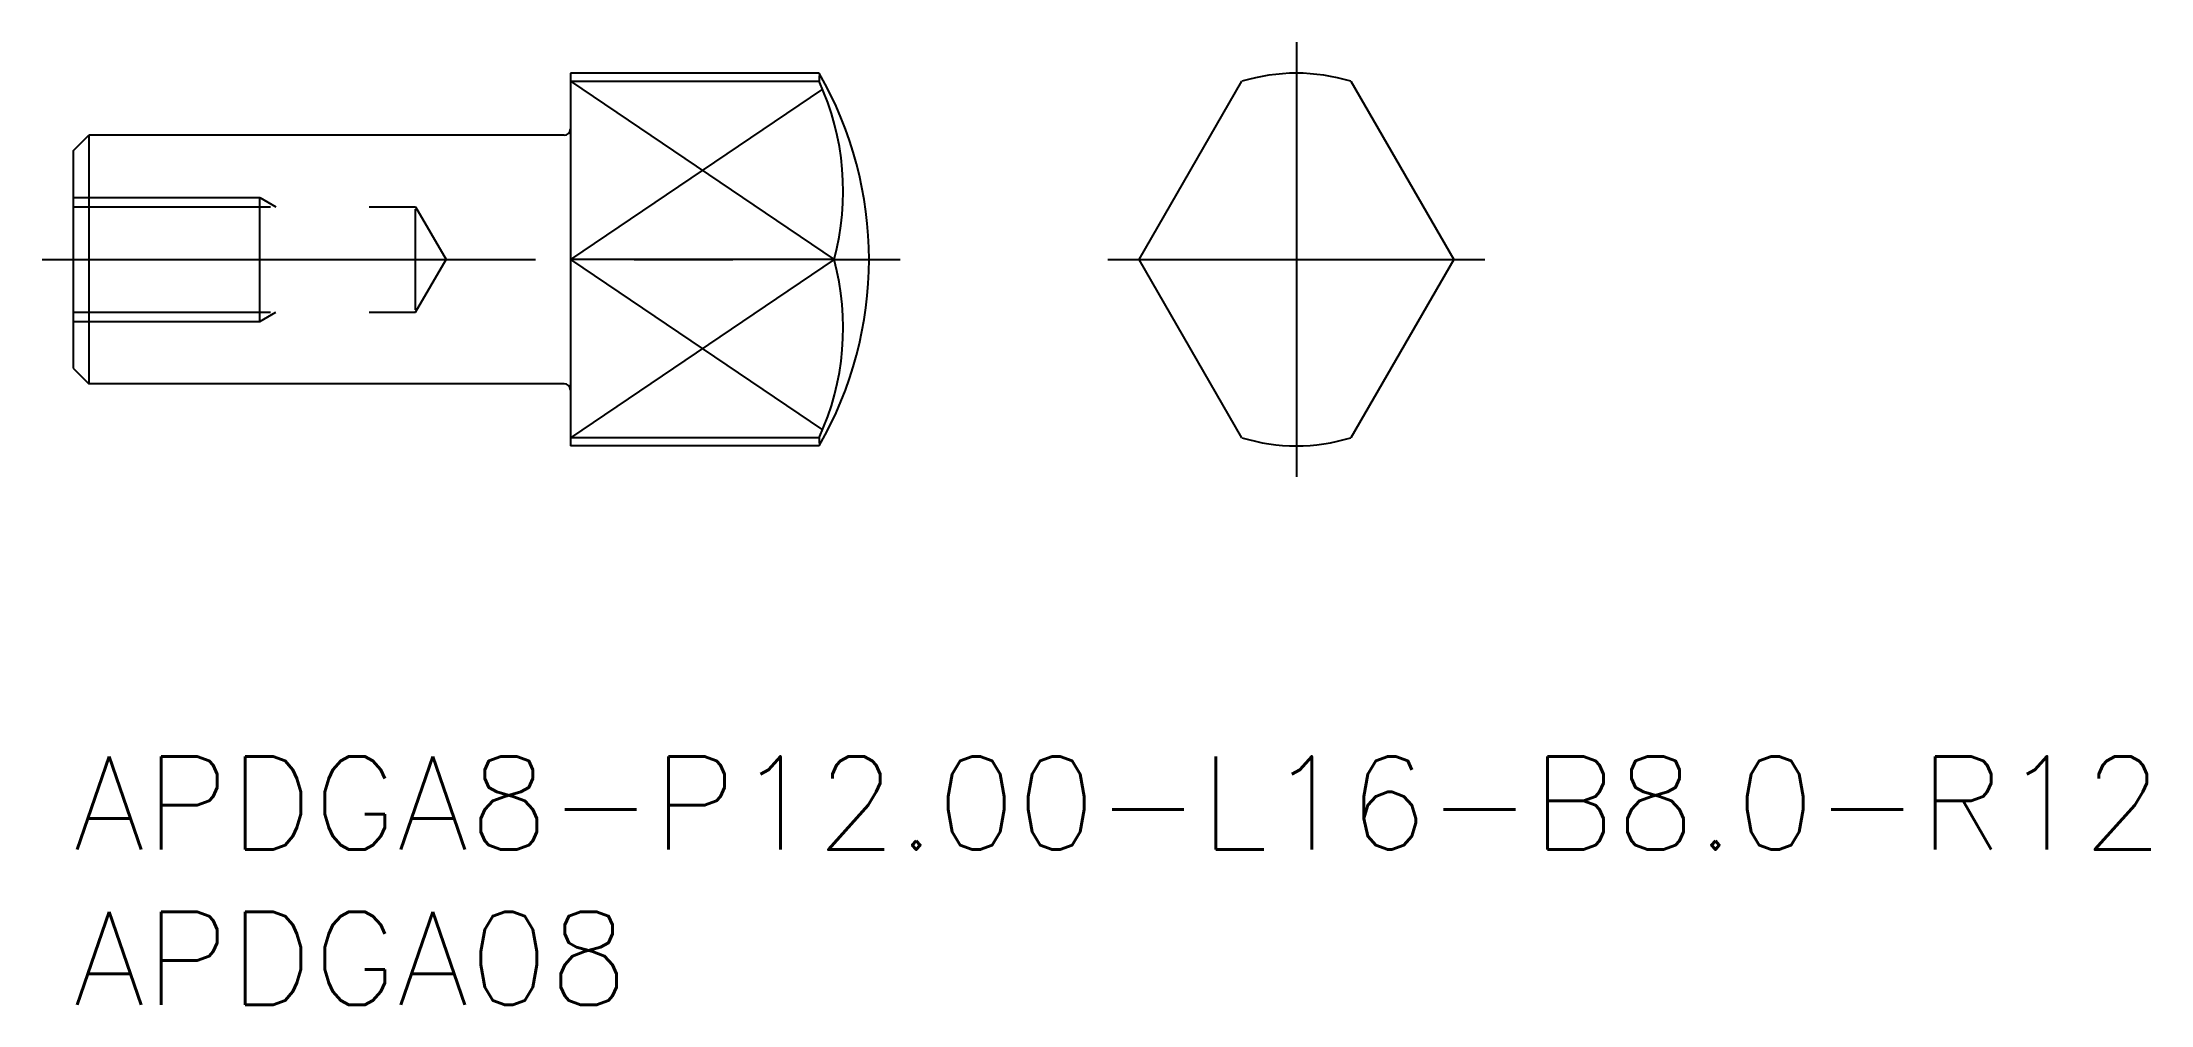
# Model space of a CAD drawing. Extents: x -1 to 66.9, y -8 to 23.
import ezdxf

# ---------------------------------------------------------------- set-up
doc = ezdxf.new("R2010")
doc.units = 0
doc.header["$LTSCALE"] = 0.5
doc.linetypes.add('CENTER', pattern=[50.8, 31.75, -6.35, 6.35, -6.35])
doc.linetypes.add('DASHED', pattern=[19.05, 12.7, -6.35])
for name, color, linetype in [('MSM_CENTER', 1, 'CENTER'), ('MSM_CONTINUOUS', 7, 'CONTINUOUS'), ('MSM_DASHED', 4, 'DASHED'), ('MSM_NARROW', 5, 'CONTINUOUS'), ('MSM_PART_NUMBER', 7, 'CONTINUOUS')]:
    doc.layers.add(name, color=color, linetype=linetype)
doc.styles.get("Standard").update_dxf_attribs({"font": 'txt.shx', "height": 1, "bigfont": 'bigfont.shx'})

# ---------------------------------------------------------------- blocks, each defined once
blk = doc.blocks.new('*U16')
at = {"layer": 'MSM_PART_NUMBER'}
blk.add_text('APDGA8-P12.00-L16-B8.0-R12', height=3, dxfattribs=at).set_placement((0, -3))
blk = doc.blocks.new('*U17')
at = {"layer": 'MSM_PART_NUMBER'}
blk.add_text('APDGA08', height=3, dxfattribs=at).set_placement((0, -8))

msp = doc.modelspace()

# ---------------------------------------------------------------- linework, layer by layer
at = {"layer": 'MSM_CENTER'}
for p, q in [((39.36, 23), (39.36, 9)), ((-1, 16), (26.608, 16)), ((33.297, 16), (45.424, 16))]:
    msp.add_line(p, q, dxfattribs=at)
at = {"layer": 'MSM_CONTINUOUS'}
for p, q in [((24, 22), (16, 22)), ((16, 22), (16, 10)), ((16, 21.739), (24, 21.739)), ((34.297, 16), (37.61, 21.739)), ((41.11, 21.739), (44.424, 16)), ((0, 19.5), (0.5, 20)), ((15.8, 20), (0.5, 20)), ((0.5, 20), (0.5, 12)), ((0, 19.5), (0, 12.5)), ((24.487, 16), (16, 16)), ((37.61, 10.261), (34.297, 16)), ((44.424, 16), (41.11, 10.261)), ((0, 12.5), (0.5, 12)), ((15.8, 12), (0.5, 12)), ((24, 10.261), (16, 10.261)), ((24, 10), (16, 10))]:
    msp.add_line(p, q, dxfattribs=at)
for centre, radius, start, end in [((13.608, 16), 12, 330, 30), ((16.315, 18.197), 8.462, 344.95519, 24.74708), ((39.36, 16), 6, 73.04224, 106.95776), ((15.8, 20.2), 0.2, 270, 360), ((16.315, 13.803), 8.462, 335.25292, 15.04481), ((15.8, 11.8), 0.2, 0, 90), ((39.36, 16), 6, 253.04224, 286.95776)]:
    msp.add_arc(centre, radius, start, end, dxfattribs=at)
at = {"layer": 'MSM_DASHED'}
for p, q in [((0, 18), (6, 18)), ((0, 17.7), (11.019, 17.7)), ((6, 14), (6, 18)), ((6, 18), (6.52, 17.7)), ((11.019, 17.7), (12, 16)), ((11.019, 14.379), (11.019, 17.621)), ((11.019, 14.3), (12, 16)), ((0, 14.3), (11.019, 14.3)), ((6, 14), (6.52, 14.3)), ((0, 14), (6, 14))]:
    msp.add_line(p, q, dxfattribs=at)
at = {"layer": 'MSM_NARROW'}
for p, q in [((16, 21.739), (24.487, 16)), ((24, 21.927), (24, 21.739)), ((24.112, 21.485), (16, 16)), ((24.487, 16), (16, 10.261)), ((16, 16), (24.112, 10.515)), ((24, 10.261), (24, 10.073))]:
    msp.add_line(p, q, dxfattribs=at)

# ---------------------------------------------------------------- block references
at = {"layer": 'MSM_CONTINUOUS'}
for name in ['*U16', '*U17']:
    msp.add_blockref(name, (0, 0), dxfattribs=at)

doc.saveas('drawing.dxf')
